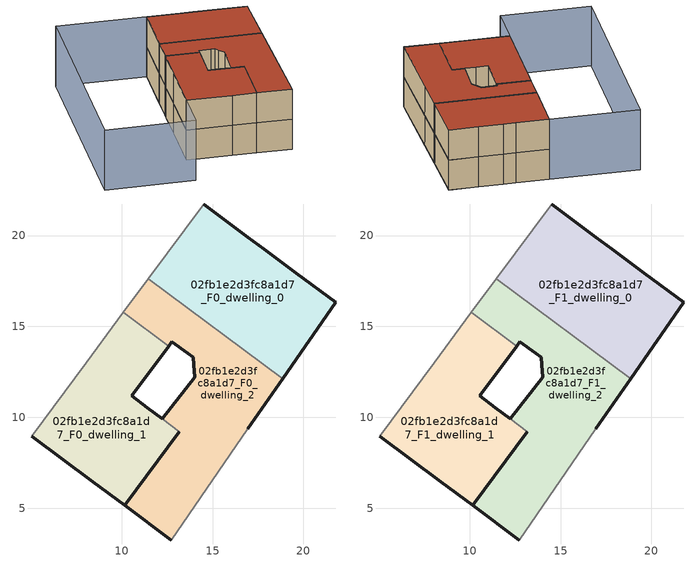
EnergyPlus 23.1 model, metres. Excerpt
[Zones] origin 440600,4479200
02fb1e2d3fc8a1d7_F0_dwelling_0
 floor ground (EU_floor_Construction): 18.86,12.13 21.78,16.33 19.61,17.94 17.85,19.24 16.94,19.92 14.51,21.74 11.45,17.62 z0
 wall outside (EU_wall_Construction): 14.51,21.74 16.94,19.92 17.85,19.24 19.61,17.94 21.78,16.33 18.86,12.13 z0:3
 wall adiabatic (EU_wall_Construction): 11.45,17.62 14.51,21.74 z0:3
 wall to 02fb1e2d3fc8a1d7_F0_dwelling_2 (EU_wall_Construction): 18.86,12.13 11.45,17.62 z0:3
02fb1e2d3fc8a1d7_F0_dwelling_1
 floor ground (EU_floor_Construction): 10.15,5.16 13.15,9.21 13.16,9.21 12.23,9.91 11.41,10.53 10.54,11.19 12.58,13.92 10.08,15.77 9.78,15.36 8.03,13.01 5.04,8.96 8.4,6.46 z0
 wall outside (EU_wall_Construction): 12.58,13.92 10.54,11.19 11.41,10.53 12.23,9.91 / 13.16,9.21 13.15,9.21 10.15,5.16 8.4,6.46 5.04,8.96 z0:3
 wall adiabatic (EU_wall_Construction): 5.04,8.96 8.03,13.01 9.78,15.36 10.08,15.77 z0:3
 wall to 02fb1e2d3fc8a1d7_F0_dwelling_2 (EU_wall_Construction): 10.08,15.77 12.58,13.92 / 12.23,9.91 13.15,9.21 z0:3
02fb1e2d3fc8a1d7_F0_dwelling_2
 floor ground (EU_floor_Construction): 12.72,3.25 16.93,9.36 18.86,12.13 11.45,17.62 10.08,15.77 12.58,13.92 12.75,14.15 13.62,13.52 13.92,13.31 13.95,12.9 14.01,12.22 12.23,9.91 13.16,9.21 10.15,5.16 z0
 wall outside (EU_wall_Construction): 12.23,9.91 14.01,12.22 13.95,12.9 13.92,13.31 13.62,13.52 12.75,14.15 12.58,13.92 / 18.86,12.13 16.93,9.36 / 12.72,3.25 10.15,5.16 13.16,9.21 z0:3
 wall adiabatic (EU_wall_Construction): 10.08,15.77 11.45,17.62 / 16.93,9.36 12.72,3.25 z0:3
02fb1e2d3fc8a1d7_F1_dwelling_0
 floor to 02fb1e2d3fc8a1d7_F0_dwelling_0 (EU_floor_Construction): 18.86,12.13 21.78,16.33 19.61,17.94 17.85,19.24 16.94,19.92 14.51,21.74 11.45,17.62 z3
 wall outside (EU_wall_Construction): 14.51,21.74 16.94,19.92 17.85,19.24 19.61,17.94 21.78,16.33 18.86,12.13 z3:6
 wall adiabatic (EU_wall_Construction): 11.45,17.62 14.51,21.74 z3:6
 wall to 02fb1e2d3fc8a1d7_F1_dwelling_2 (EU_wall_Construction): 18.86,12.13 11.45,17.62 z3:6
 roof outside (EU_roof_Construction): 19.61,17.94 21.78,16.33 18.86,12.13 11.45,17.62 14.51,21.74 16.94,19.92 17.85,19.24 z6
02fb1e2d3fc8a1d7_F1_dwelling_1
 floor to 02fb1e2d3fc8a1d7_F0_dwelling_1 (EU_floor_Construction): 10.15,5.16 13.15,9.21 12.23,9.91 11.41,10.53 10.54,11.19 12.58,13.92 10.08,15.77 9.77,15.36 8.03,13.01 5.04,8.96 8.4,6.46 z3
 wall outside (EU_wall_Construction): 12.58,13.92 10.54,11.19 11.41,10.53 12.23,9.91 / 13.16,9.21 13.15,9.21 10.15,5.16 8.4,6.46 5.04,8.96 z3:6
 wall adiabatic (EU_wall_Construction): 5.04,8.96 8.03,13.01 9.78,15.36 10.08,15.77 z3:6
 wall to 02fb1e2d3fc8a1d7_F1_dwelling_2 (EU_wall_Construction): 10.08,15.77 12.58,13.92 / 12.23,9.91 13.15,9.21 z3:6
 roof outside (EU_roof_Construction): 12.58,13.92 10.54,11.19 11.41,10.53 12.23,9.91 13.16,9.21 13.15,9.21 10.15,5.16 8.4,6.46 5.04,8.96 8.03,13.01 9.78,15.36 10.08,15.77 z6
02fb1e2d3fc8a1d7_F1_dwelling_2
 floor to 02fb1e2d3fc8a1d7_F0_dwelling_2 (EU_floor_Construction): 12.72,3.25 16.93,9.36 18.86,12.13 11.45,17.62 10.08,15.77 12.58,13.92 12.75,14.15 13.62,13.52 13.92,13.31 13.95,12.9 14.01,12.22 12.23,9.91 13.15,9.21 10.15,5.16 z3
 wall outside (EU_wall_Construction): 12.23,9.91 14.01,12.22 13.95,12.9 13.92,13.31 13.62,13.52 12.75,14.15 12.58,13.92 / 18.86,12.13 16.93,9.36 / 12.72,3.25 10.15,5.16 13.16,9.21 z3:6
 wall adiabatic (EU_wall_Construction): 10.08,15.77 11.45,17.62 / 16.93,9.36 12.72,3.25 z3:6
 roof outside (EU_roof_Construction): 18.86,12.13 16.93,9.36 12.72,3.25 10.15,5.16 13.16,9.21 12.23,9.91 14.01,12.22 13.95,12.9 13.92,13.31 13.62,13.52 12.75,14.15 12.58,13.92 10.08,15.77 11.45,17.62 z6
shading: 7.91,26.61 14.51,21.74 / 14.51,21.74 2.82,5.9 / 2.82,5.9 -3.78,10.77 / -3.78,10.77 7.91,26.61 z0:6
[Building]
EU S2 Campaign: North Axis=0; Terrain=City; Solar Distribution=FullExterior
[Site:Location]
Madrid: Latitude=40.5; Longitude=-3.5; Time Zone=1; Elevation=609
[SizingPeriod:WeatherFileDays]
AnnualSizingPeriod: Begin Month=1; Begin Day of Month=1; End Month=12; End Day of Month=31; Day of Week for Start Day=Monday; Use Weather File Daylight Saving Period=No; Use Weather File Rain and Snow Indicators=No
[MATERIAL]
EU_InternalMass_Material: Roughness=MediumRough; Thickness=0.1; Conductivity=1; Density=1800; Specific Heat=900; Thermal Absorptance=0.9; Solar Absorptance=0.7; Visible Absorptance=0.7
[MATERIAL:NOMASS] Roughness=MediumRough; Thermal Absorptance=0.9; Solar Absorptance=0.7; Visible Absorptance=0.7
Name | Thermal Resistance
EU_wall_NoMass | 0.419739
EU_roof_NoMass | 0.352165
EU_floor_NoMass | 0.608284
[CONSTRUCTION]
EU_wall_Construction: EU_wall_NoMass
EU_roof_Construction: EU_roof_NoMass
EU_floor_Construction: EU_floor_NoMass
EU_InternalMass_Construction: EU_InternalMass_Material
[ZONE] Type=1; Multiplier=1; Ceiling Height=autocalculate; Floor Area=autocalculate; Part of Total Floor Area=Yes
Name | Volume
02fb1e2d3fc8a1d7_F0_dwelling_0 | 140.384
02fb1e2d3fc8a1d7_F1_dwelling_0 | 140.385
02fb1e2d3fc8a1d7_F0_dwelling_1; 02fb1e2d3fc8a1d7_F1_dwelling_1 | 128.439
02fb1e2d3fc8a1d7_F0_dwelling_2 | 152.288
02fb1e2d3fc8a1d7_F1_dwelling_2 | 152.289
[INTERNALMASS] Construction=EU_InternalMass_Construction
Name | Zone or ZoneList | Surface Area
02fb1e2d3fc8a1d7_F0_dwelling_0_EU_InternalMass | 02fb1e2d3fc8a1d7_F0_dwelling_0 | 46.795
02fb1e2d3fc8a1d7_F0_dwelling_1_EU_InternalMass | 02fb1e2d3fc8a1d7_F0_dwelling_1 | 42.8128
02fb1e2d3fc8a1d7_F0_dwelling_2_EU_InternalMass | 02fb1e2d3fc8a1d7_F0_dwelling_2 | 50.763
02fb1e2d3fc8a1d7_F1_dwelling_0_EU_InternalMass | 02fb1e2d3fc8a1d7_F1_dwelling_0 | 46.795
02fb1e2d3fc8a1d7_F1_dwelling_1_EU_InternalMass | 02fb1e2d3fc8a1d7_F1_dwelling_1 | 42.8128
02fb1e2d3fc8a1d7_F1_dwelling_2_EU_InternalMass | 02fb1e2d3fc8a1d7_F1_dwelling_2 | 50.763
[OTHEREQUIPMENT] Fuel Type=Electricity; Design Level Calculation Method=Watts/Area; Power per Zone Floor Area=1; Fraction Latent=0; Fraction Radiant=0; Fraction Lost=0; Carbon Dioxide Generation Rate=0; EndUse Subcategory=EU_Step8_InternalGains
Name | Zone or ZoneList or Space or SpaceList | Schedule
EU_Step8_InternalGain_02fb1e2d3fc8a1d7_F0_dwelling_0_f000 | 02fb1e2d3fc8a1d7_F0_dwelling_0 | EU_Step8_GainSchedule_02fb1e2d3fc8a1d7_F0_dwelling_0_f000
EU_Step8_InternalGain_02fb1e2d3fc8a1d7_F0_dwelling_1_f000 | 02fb1e2d3fc8a1d7_F0_dwelling_1 | EU_Step8_GainSchedule_02fb1e2d3fc8a1d7_F0_dwelling_1_f000
EU_Step8_InternalGain_02fb1e2d3fc8a1d7_F0_dwelling_2_f000 | 02fb1e2d3fc8a1d7_F0_dwelling_2 | EU_Step8_GainSchedule_02fb1e2d3fc8a1d7_F0_dwelling_2_f000
EU_Step8_InternalGain_02fb1e2d3fc8a1d7_F1_dwelling_0_f000 | 02fb1e2d3fc8a1d7_F1_dwelling_0 | EU_Step8_GainSchedule_02fb1e2d3fc8a1d7_F1_dwelling_0_f000
EU_Step8_InternalGain_02fb1e2d3fc8a1d7_F1_dwelling_1_f000 | 02fb1e2d3fc8a1d7_F1_dwelling_1 | EU_Step8_GainSchedule_02fb1e2d3fc8a1d7_F1_dwelling_1_f000
EU_Step8_InternalGain_02fb1e2d3fc8a1d7_F1_dwelling_2_f000 | 02fb1e2d3fc8a1d7_F1_dwelling_2 | EU_Step8_GainSchedule_02fb1e2d3fc8a1d7_F1_dwelling_2_f000
[ZONEVENTILATION:DESIGNFLOWRATE] Schedule=EU_AlwaysOn; Design Flow Rate Calculation Method=AirChanges/Hour; Air Changes per Hour=0.703302; Ventilation Type=Natural; Fan Pressure Rise=0; Fan Total Efficiency=1; Constant Term Coefficient=1; Temperature Term Coefficient=0; Velocity Term Coefficient=0; Velocity Squared Term Coefficient=0; Minimum Indoor Temperature=-100; Maximum Indoor Temperature=100; Delta Temperature=-100; Minimum Outdoor Temperature=-100; Maximum Outdoor Temperature=100; Maximum Wind Speed=40
Name | Zone or ZoneList or Space or SpaceList
EU_ConstantAir_02fb1e2d3fc8a1d7_F0_dwelling_0 | 02fb1e2d3fc8a1d7_F0_dwelling_0
EU_ConstantAir_02fb1e2d3fc8a1d7_F0_dwelling_1 | 02fb1e2d3fc8a1d7_F0_dwelling_1
EU_ConstantAir_02fb1e2d3fc8a1d7_F0_dwelling_2 | 02fb1e2d3fc8a1d7_F0_dwelling_2
EU_ConstantAir_02fb1e2d3fc8a1d7_F1_dwelling_0 | 02fb1e2d3fc8a1d7_F1_dwelling_0
EU_ConstantAir_02fb1e2d3fc8a1d7_F1_dwelling_1 | 02fb1e2d3fc8a1d7_F1_dwelling_1
EU_ConstantAir_02fb1e2d3fc8a1d7_F1_dwelling_2 | 02fb1e2d3fc8a1d7_F1_dwelling_2
[HVACTEMPLATE:THERMOSTAT] Constant Heating Setpoint=20; Constant Cooling Setpoint=50
EU_HeatOnly_02fb1e2d3fc8a1d7_F0_dwelling_0; EU_HeatOnly_02fb1e2d3fc8a1d7_F0_dwelling_1; EU_HeatOnly_02fb1e2d3fc8a1d7_F0_dwelling_2; EU_HeatOnly_02fb1e2d3fc8a1d7_F1_dwelling_0; EU_HeatOnly_02fb1e2d3fc8a1d7_F1_dwelling_1; EU_HeatOnly_02fb1e2d3fc8a1d7_F1_dwelling_2
[HVACTEMPLATE:ZONE:IDEALLOADSAIRSYSTEM] System Availability Schedule=EU_AlwaysOn; Maximum Heating Supply Air Temperature=50; Minimum Cooling Supply Air Temperature=13; Maximum Heating Supply Air Humidity Ratio=0.0156; Minimum Cooling Supply Air Humidity Ratio=0.0077; Heating Limit=NoLimit; Cooling Limit=NoLimit; Heating Availability Schedule=EU_AlwaysOn; Cooling Availability Schedule=EU_CoolingOff; Dehumidification Control Type=ConstantSensibleHeatRatio; Cooling Sensible Heat Ratio=0.7; Dehumidification Setpoint=60; Humidification Control Type=None; Humidification Setpoint=30; Outdoor Air Method=None; Outdoor Air Flow Rate per Person=0.00944; Outdoor Air Flow Rate per Zone Floor Area=0; Outdoor Air Flow Rate per Zone=0; Demand Controlled Ventilation Type=None; Outdoor Air Economizer Type=NoEconomizer; Heat Recovery Type=None; Sensible Heat Recovery Effectiveness=0.7; Latent Heat Recovery Effectiveness=0.65
Name | Template Thermostat
02fb1e2d3fc8a1d7_F0_dwelling_0 | EU_HeatOnly_02fb1e2d3fc8a1d7_F0_dwelling_0
02fb1e2d3fc8a1d7_F0_dwelling_1 | EU_HeatOnly_02fb1e2d3fc8a1d7_F0_dwelling_1
02fb1e2d3fc8a1d7_F0_dwelling_2 | EU_HeatOnly_02fb1e2d3fc8a1d7_F0_dwelling_2
02fb1e2d3fc8a1d7_F1_dwelling_0 | EU_HeatOnly_02fb1e2d3fc8a1d7_F1_dwelling_0
02fb1e2d3fc8a1d7_F1_dwelling_1 | EU_HeatOnly_02fb1e2d3fc8a1d7_F1_dwelling_1
02fb1e2d3fc8a1d7_F1_dwelling_2 | EU_HeatOnly_02fb1e2d3fc8a1d7_F1_dwelling_2
[SIZING:ZONE] Zone Cooling Design Supply Air Temperature Input Method=SupplyAirTemperature; Zone Cooling Design Supply Air Temperature=13; Zone Heating Design Supply Air Temperature Input Method=SupplyAirTemperature; Zone Heating Design Supply Air Temperature=50; Zone Cooling Design Supply Air Humidity Ratio=0.008; Zone Heating Design Supply Air Humidity Ratio=0.008; Cooling Design Air Flow Method=DesignDay; Cooling Design Air Flow Rate=0; Cooling Minimum Air Flow per Zone Floor Area=0.000762; Cooling Minimum Air Flow=0; Cooling Minimum Air Flow Fraction=0.2; Heating Design Air Flow Method=DesignDay; Heating Design Air Flow Rate=0; Heating Maximum Air Flow per Zone Floor Area=0.002032; Heating Maximum Air Flow=0.141576; Heating Maximum Air Flow Fraction=0.3; Account for Dedicated Outdoor Air System=No; Dedicated Outdoor Air System Control Strategy=NeutralSupplyAir; Dedicated Outdoor Air Low Setpoint Temperature for Design=autosize; Dedicated Outdoor Air High Setpoint Temperature for Design=autosize; Zone Load Sizing Method=Sensible Load Only No Latent Load; Zone Latent Cooling Design Supply Air Humidity Ratio Input Method=HumidityRatioDifference; Zone Cooling Design Supply Air Humidity Ratio Difference=0.005; Zone Latent Heating Design Supply Air Humidity Ratio Input Method=HumidityRatioDifference; Zone Humidification Design Supply Air Humidity Ratio Difference=0.005
02fb1e2d3fc8a1d7_F0_dwelling_0; 02fb1e2d3fc8a1d7_F0_dwelling_1; 02fb1e2d3fc8a1d7_F0_dwelling_2; 02fb1e2d3fc8a1d7_F1_dwelling_0; 02fb1e2d3fc8a1d7_F1_dwelling_1; 02fb1e2d3fc8a1d7_F1_dwelling_2
[SCHEDULE:CONSTANT]
Name | Hourly Value
EU_AlwaysOn | 1
EU_CoolingOff | 0
[SCHEDULE:FILE] Column Number=1; Rows to Skip at Top=0; Number of Hours of Data=8760; Column Separator=Comma; Interpolate to Timestep=No; Minutes per Item=60; Adjust Schedule for Daylight Savings=Yes
Name | File
EU_Step8_GainSchedule_02fb1e2d3fc8a1d7_F0_dwelling_0_f000 | ../../schedules/02fb1e2d3fc8a1d7/02fb1e2d3fc8a1d7_F0_dwelling_0_f000_gain.csv
EU_Step8_GainSchedule_02fb1e2d3fc8a1d7_F0_dwelling_1_f000 | ../../schedules/02fb1e2d3fc8a1d7/02fb1e2d3fc8a1d7_F0_dwelling_1_f000_gain.csv
EU_Step8_GainSchedule_02fb1e2d3fc8a1d7_F0_dwelling_2_f000 | ../../schedules/02fb1e2d3fc8a1d7/02fb1e2d3fc8a1d7_F0_dwelling_2_f000_gain.csv
EU_Step8_GainSchedule_02fb1e2d3fc8a1d7_F1_dwelling_0_f000 | ../../schedules/02fb1e2d3fc8a1d7/02fb1e2d3fc8a1d7_F1_dwelling_0_f000_gain.csv
EU_Step8_GainSchedule_02fb1e2d3fc8a1d7_F1_dwelling_1_f000 | ../../schedules/02fb1e2d3fc8a1d7/02fb1e2d3fc8a1d7_F1_dwelling_1_f000_gain.csv
EU_Step8_GainSchedule_02fb1e2d3fc8a1d7_F1_dwelling_2_f000 | ../../schedules/02fb1e2d3fc8a1d7/02fb1e2d3fc8a1d7_F1_dwelling_2_f000_gain.csv
